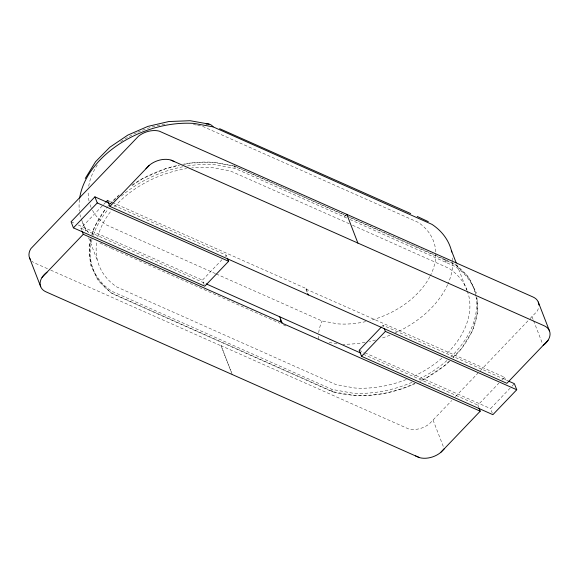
<?xml version="1.0" encoding="UTF-8"?>
<svg xmlns="http://www.w3.org/2000/svg" width="579" height="579" viewBox="0 0 579 579"><rect width="100%" height="100%" fill="white"/><g stroke="black" fill="none" stroke-linecap="round" stroke-linejoin="round"><path stroke-width="0.43" stroke-dasharray="2.9 2.17" d="M91.178 238.57L89.057 246.43L90.462 264.733L98.242 280.699L111.834 293.452L332.411 391.773M452.843 357.496L461.629 348.58L472.79 330.204L477.885 311.328L476.879 297.722M79.33 199.502L79.316 200.703A89.579 61.432 -21.2 0 0 79.417 211.212M92.039 235.392L94.153 227.554L105.313 209.178M81.805 230.485L80.922 228.213L103.084 205.038M103.699 204.401L106.145 201.847M204.184 284.694L202.418 280.142L221.989 259.689M225.043 256.49L226.266 255.209L110.256 203.67M232.186 374.555L221.098 345.706L408.622 428.945A18.629 12.774 -21.2 0 0 429.394 423.821L451.729 400.545M344.266 216.944L346.741 214.36M307.044 292.033L305.864 289.001L306.24 288.603L107.578 200.348M381.807 326.599L383.03 325.326L507.964 380.83M455.456 396.644L477.856 373.231M480.346 370.625L529.503 319.239M530.125 318.588L536.957 311.444A17.457 11.971 -21.2 0 0 538.622 307.579M478.753 407.399L477.87 405.119L498.874 383.16M501.928 379.969L504.526 377.255L305.864 289.001M492.302 413.167L490.536 408.608L511.329 386.873M511.937 386.236L514.384 383.682M110.336 204.083L112.847 201.535M113.477 200.899L118.5 195.803M449.072 361.318L445.309 365.139L424.827 378.919L419.818 381.091M131.874 185.729L142.116 178.839L165.341 168.771L179.316 165.522M414.854 383.247C389.501 395.377 359.892 398.902 332.592 391.817M184.549 164.306L189.782 163.09L213.716 162.2L234.35 165.941M193.451 124.514L196.831 125.122M197.678 125.274L201.905 126.041L418.132 222.343A76.037 52.153 -21.2 0 1 435.806 252.972M346.293 215.931L233.945 166.028L213.434 162.308A96.577 66.238 -21.2 0 0 182.689 164.327M346.734 218.044L234.842 168.337L214.331 164.617A96.577 66.238 -21.2 0 0 187.075 166.021M216.235 273.961L322.09 320.983L338.15 323.9A76.037 52.153 -21.2 0 0 365.617 321.635M329.147 342.45L337.789 344.02M90.744 238.939A96.577 66.238 -21.2 0 0 111.863 291.288L332.1 389.421L352.611 393.141A96.577 66.238 -21.2 0 0 412.509 382.111M92.047 239.554A96.577 66.238 -21.2 0 0 112.753 293.604L332.997 391.73L353.508 395.45A96.577 66.238 -21.2 0 0 415.063 383.689M234.538 165.985L270.892 182.139M271.717 182.508L346.09 215.547M346.915 215.909L441.943 258.125M349.593 217.4L454.189 264.154A96.577 66.238 -21.2 0 1 475.837 295.572M350.027 219.506L455.087 266.47A96.577 66.238 -21.2 0 1 475.728 293.669M349.238 223.762L230.196 170.87L211.197 167.432A89.579 61.432 -21.2 0 0 191.801 167.917M352.539 225.231L449.065 268.381A89.579 61.432 -21.2 0 1 467.05 290.144M215.417 273.592L105.87 224.688A76.037 52.153 -21.2 0 1 91.453 208.23M71.065 221.786L75.075 223.566M78.288 224.992L202.418 280.142M359.183 350.252L364.119 352.445M364.936 352.814L490.536 408.608M80.922 228.213L205.4 283.507M363.286 354.218L477.87 405.119M111.291 248.391L279.932 323.314M283.24 324.783L287.372 326.621M47.464 268.678L35.066 263.177A17.457 11.971 -21.2 0 1 31.679 261.028M50.771 270.147L221.026 345.786M442.769 258.495L445.012 259.544M445.758 259.899L455.116 264.306L468.534 276.878L476.539 293.271M99.914 243.064L110.48 248.015M531.992 316.633L533.266 319.926M533.585 320.744L542.516 343.767M504.526 377.255L505.995 381.047M456.831 264.494L466.819 290.231M467.137 291.063L468.425 294.385A89.579 61.432 -21.2 0 1 445.931 354.486M433.056 420.065L444.216 448.834M383.03 325.326L383.616 326.846M306.24 288.603L308.006 293.162M226.266 255.209L226.859 256.729M221.098 345.706L232.259 374.483M81.198 218.724L86.351 232.013M88.609 237.817L97.619 261.064M441.886 358.184A89.579 61.432 -21.2 0 1 412.067 377.059M406.219 379.52A89.579 61.432 -21.2 0 1 354.855 388.017L335.856 384.572L116.987 287.068A89.579 61.432 -21.2 0 1 96.845 241.32M452.684 257.959A89.579 61.432 -21.2 0 1 452.843 261.447M452.843 262.33A89.579 61.432 -21.2 0 1 447.965 283.898M447.618 284.673A89.579 61.432 -21.2 0 1 395.001 333.055M389.993 335.183A89.579 61.432 -21.2 0 1 380.692 338.512M375.525 340.018A89.579 61.432 -21.2 0 1 369.416 341.509M365.052 342.377A89.579 61.432 -21.2 0 1 342.934 344.23M476.727 297.881A96.577 66.238 -21.2 0 1 453.154 357.88M449.89 361.014A96.577 66.238 -21.2 0 1 419.963 381.38M233.945 166.028A1.925 1.049 -73.2 0 1 234.944 166.47A1.925 1.049 -73.2 0 1 234.842 168.337M93.284 235.313A96.577 66.238 -21.2 0 1 108.143 209.345M121.358 196.042A96.577 66.238 -21.2 0 1 182.711 166.803M332.997 391.73A1.925 1.049 -73.2 0 1 331.999 391.281A1.925 1.049 -73.2 0 1 332.1 389.421M97.75 237.021A89.579 61.432 -21.2 0 1 111.211 210.763M114.541 206.775A89.579 61.432 -21.2 0 1 186.532 168.634M88.63 232.874A89.579 61.432 -21.2 0 1 81.936 221.301M80.553 217.067A89.579 61.432 -21.2 0 1 79.974 214.599M91.851 234.705A96.577 66.238 -21.2 0 1 107.245 207.029M107.803 206.37A96.577 66.238 -21.2 0 1 109.511 204.394M110.104 203.743A96.577 66.238 -21.2 0 1 119.086 194.92M132.345 184.802A96.577 66.238 -21.2 0 1 179.193 165.044M475.989 296.434A96.577 66.238 -21.2 0 1 450.969 356.838M446.959 360.529A96.577 66.238 -21.2 0 1 417.452 379.86M435.828 253.855A76.037 52.153 -21.2 0 1 430.248 275.908M429.85 276.675A76.037 52.153 -21.2 0 1 369.988 320.556M318.588 339.113A21.213 11.602 -73.2 0 1 318.479 335.979M318.711 332.664A21.213 11.602 -73.2 0 1 322.105 320.998M91.106 207.448A76.037 52.153 -21.2 0 1 89.911 204.242M89.028 200.964A76.037 52.153 -21.2 0 1 88.196 191.396M88.717 186.192A76.037 52.153 -21.2 0 1 97.265 165.051M120.685 141.732A76.037 52.153 -21.2 0 1 137.02 132.548M137.853 132.178A76.037 52.153 -21.2 0 1 167.099 123.826M445.989 262.207L445.092 259.899A1.925 1.172 -64.9 0 1 446.192 260.398A1.925 1.172 -64.9 0 1 445.989 262.207"/><path stroke-width="0.87" d="M85.265 178.441L95.571 161.707L109.807 147.261L127.865 135.073L147.848 126.41L168.851 121.532L190.158 120.714L209.062 124.116M145.944 168.778L149.606 165.022A18.629 12.774 -21.2 0 1 170.378 159.898L174.619 161.707M444.216 448.834L440.554 452.59A18.629 12.774 -21.2 0 1 419.782 457.714L415.541 455.905M109.438 203.309L94.913 196.853L71.065 221.786L73.417 227.858L204.778 286.214L228.625 261.288L227.446 258.248M73.417 227.858L97.265 202.932L94.913 196.853M106.145 201.847L107.578 200.348L109.938 206.421L506.878 383.327L548.118 340.22M42.043 277.399L83.282 234.285L82.102 231.245M109.938 206.421L149.085 165.493M538.89 305.032A17.457 11.971 -21.2 0 0 532.774 296.897L159.218 131.122A18.629 12.774 -21.2 0 0 138.446 136.246L30.882 248.623A17.457 11.971 -21.2 0 0 30.448 259.616M206.218 283.876L360.818 353.118M279.585 316.467L281.944 322.539L281.568 322.937L480.223 411.191L441.075 452.119M171.058 160.122L543.934 325.666A17.457 11.971 -21.2 0 1 543.153 345.41M381.192 327.244L359.183 350.252L361.535 356.324L492.895 414.68L516.743 389.754L514.384 383.682L508.767 381.185M361.535 356.324L385.382 331.398L384.203 328.358M451.765 252.017A89.579 61.432 -21.2 0 0 431.999 224.384L213.13 126.873L194.131 123.428A89.579 61.432 -21.2 0 0 79.641 198.17M219.6 128.668L410.692 213.564M97.265 202.932L228.625 261.288M385.382 331.398L516.743 389.754M83.282 234.285L281.944 322.539M419.102 457.49L46.226 291.946A17.457 11.971 -21.2 0 1 47.008 272.202M417.22 216.459L428.322 221.663M538.267 302.05L549.428 330.826M451.359 250.381L456.187 262.837M479.05 408.159L480.223 411.191M346.814 214.281L357.902 243.129M307.63 293.553L308.216 295.073M280.388 319.897L281.271 322.177M29.572 258.017L40.733 286.786M206.102 124.116A21.213 11.602 -73.2 0 1 213.137 126.852"/></g></svg>
